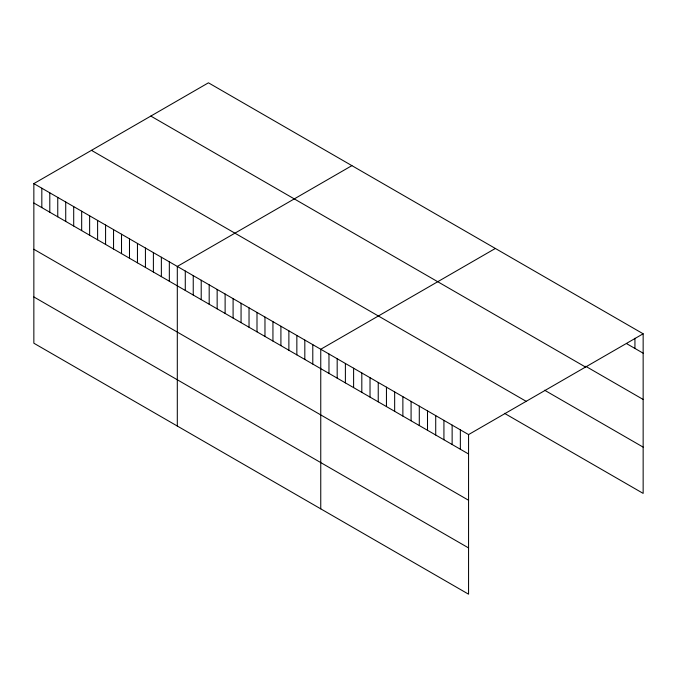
<?xml version="1.0" encoding="UTF-8"?>
<svg xmlns="http://www.w3.org/2000/svg" width="677" height="677" viewBox="0 0 677 677"><rect width="100%" height="100%" fill="white"/><g stroke="black" fill="none" stroke-linecap="round" stroke-linejoin="round"><path stroke-width="1.02" d="M33.85 183.611L468.56 434.592L468.56 594.186L33.85 343.214L33.85 183.611L208.44 82.814L643.15 333.786L643.15 493.389L504.475 413.325M351.896 165.637L177.306 266.433L177.306 426.036M495.352 248.459L320.754 349.256L320.754 508.859M468.56 434.592L643.15 333.786M626.724 343.704L643.15 353.182M585.673 366.265L643.15 399.455M150.827 116.08L585.537 367.052M544.613 390.231L643.15 447.125M91.463 150.345L526.173 401.326M33.85 203.007L468.56 453.988M33.85 249.271L468.56 500.252M33.85 296.941L468.56 547.921M634.941 338.238L634.941 348.443M460.352 429.844L460.352 449.24M452.134 425.105L452.134 444.501M443.926 420.366L443.926 439.762M435.717 415.627L435.717 435.023M427.5 410.888L427.5 430.284M419.291 406.141L419.291 425.537M411.083 401.402L411.083 420.798M402.874 396.663L402.874 416.059M394.657 391.924L394.657 411.32M386.449 387.185L386.449 406.581M378.24 382.437L378.24 401.833M370.023 377.698L370.023 397.094M361.814 372.959L361.814 392.355M353.606 368.22L353.606 387.616M345.388 363.481L345.388 382.877M337.18 358.734L337.18 378.13M328.971 353.995L328.971 373.391M312.791 344.652L312.791 364.048M304.819 340.057L304.819 359.453M296.848 335.453L296.848 354.85M288.876 330.85L288.876 350.246M280.913 326.246L280.913 345.642M272.941 321.651L272.941 341.047M264.969 317.048L264.969 336.444M256.998 312.444L256.998 331.84M249.034 307.849L249.034 327.245M241.063 303.245L241.063 322.641M233.091 298.642L233.091 318.038M225.119 294.038L225.119 313.434M217.156 289.443L217.156 308.839M209.185 284.839L209.185 304.235M201.213 280.236L201.213 299.632M193.241 275.632L193.241 295.028M185.278 271.037L185.278 290.433M169.335 261.83L169.335 281.226M161.363 257.235L161.363 276.631M153.391 252.631L153.391 272.027M145.428 248.027L145.428 267.423M137.456 243.424L137.456 262.82M129.485 238.829L129.485 258.225M121.513 234.225L121.513 253.621M113.55 229.621L113.55 249.018M105.578 225.026L105.578 244.422M97.606 220.423L97.606 239.819M89.635 215.819L89.635 235.215M81.672 211.216L81.672 230.612M73.7 206.62L73.7 226.016M65.728 202.017L65.728 221.413M57.757 197.413L57.757 216.809M49.793 192.81L49.793 212.206M41.822 188.214L41.822 207.611"/></g></svg>
